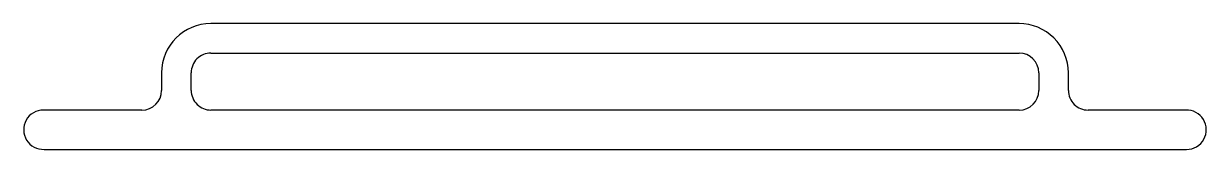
# Model space of a CAD drawing. Extents: x 2088.4 to 2148.4, y 1795.2 to 1801.6.
import ezdxf

# ---------------------------------------------------------------- set-up
doc = ezdxf.new("R2010")
doc.units = 0
doc.layers.get('0').update_dxf_attribs({"linetype": 'CONTINUOUS'})

msp = doc.modelspace()

# ---------------------------------------------------------------- linework, layer by layer
for p, q in [((2138.886, 1801.603), (2097.886, 1801.603)), ((2097.886, 1800.103), (2138.885, 1800.103)), ((2095.388, 1799.102), (2095.388, 1798.205)), ((2096.888, 1798.201), (2096.888, 1799.1)), ((2139.888, 1799.104), (2139.888, 1798.205)), ((2141.388, 1798.201), (2141.388, 1799.103)), ((2094.389, 1797.203), (2089.386, 1797.203)), ((2138.889, 1797.203), (2097.89, 1797.203)), ((2147.346, 1797.203), (2142.39, 1797.203)), ((2089.429, 1795.203), (2147.389, 1795.203))]:
    msp.add_line(p, q)
for centre, radius, start, end in [((2097.888, 1799.103), 2.5, 90.02526, 180.02526), ((2138.888, 1799.103), 2.5, 0, 90.02526), ((2097.888, 1799.102), 1, 90.12418, 180.12418), ((2138.887, 1799.102), 1, 0.12418, 90.12418), ((2094.387, 1798.203), 1, 270.12418, 0.12418), ((2097.888, 1798.203), 1, 180.12418, 270.12418), ((2138.887, 1798.203), 1, 270.12418, 0.12418), ((2142.388, 1798.203), 1, 180.12418, 270.12418), ((2089.388, 1796.202), 1, 90.1241, 272.32891), ((2147.387, 1796.203), 1, 270.1241, 92.32891)]:
    msp.add_arc(centre, radius, start, end)

doc.saveas('drawing.dxf')
